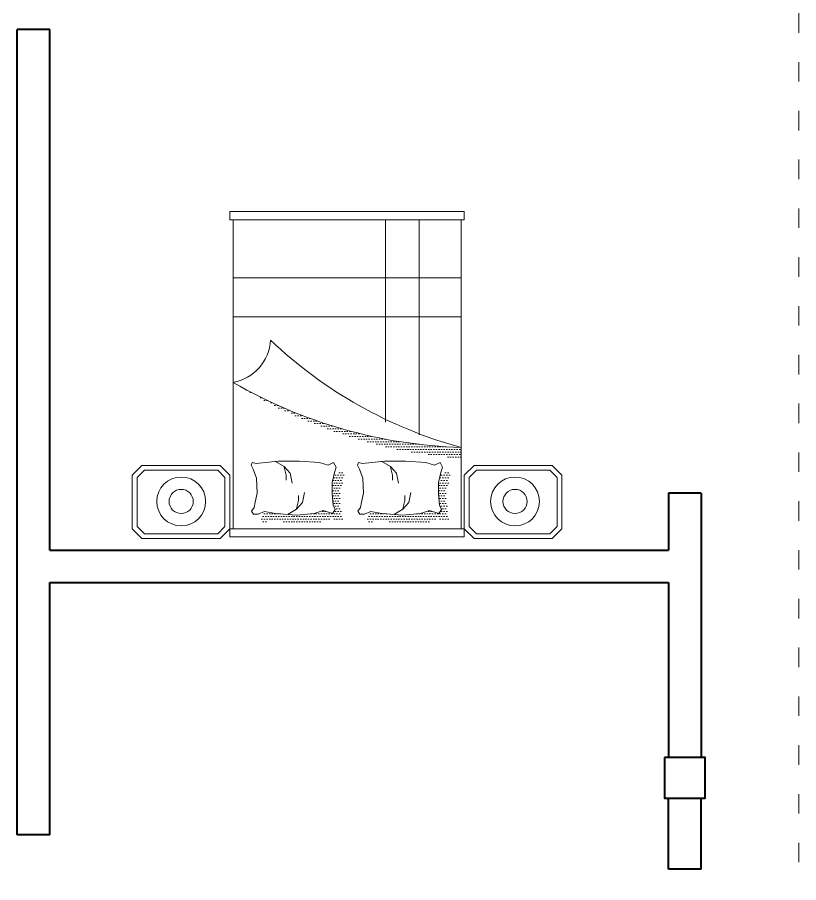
# Model space of a CAD drawing. Header units: millimetres. Extents: x 1962 to 2139, y 841 to 906.
# Drawn here: x 2054.33 to 2059.13, y 844.45 to 849.77 of the extents above; entities that cross this region are included whole.
import ezdxf

# ---------------------------------------------------------------- set-up
doc = ezdxf.new("R2010")
doc.units = ezdxf.units.MM
doc.linetypes.add('ACAD_ISO03W100', pattern=[30, 12, -18])
doc.layers.add('01_Gruesa', color=7, linetype='Continuous', lineweight=40)
doc.layers.add('03_Fina', color=7, linetype='Continuous', lineweight=9)
pattern_1 = [(180, (2294.632039, 742.084655), (-0.0079375, 0.015875), [0, -0.015875])]

msp = doc.modelspace()

# ---------------------------------------------------------------- hatches: boundary and pattern name
at = {"layer": '03_Fina', "lineweight": 9, "true_color": 0x939598}
h = msp.add_hatch(dxfattribs=at)
h.set_pattern_fill('DOTS', color=252, scale=0.01, angle=360, style=0)
h.set_pattern_definition(pattern_1)
edge = h.paths.add_edge_path()
edge.add_line((2057.0551, 847.0572), (2057.0551, 847.1258))
edge.add_ellipse((2057.1474, 850.0987), major_axis=(2.1032, -2.1032), ratio=1, start_angle=284.8866, end_angle=313.2226, ccw=False)
edge.add_ellipse((2057.2965, 850.1043), major_axis=(2.1613, -2.1613), ratio=1, start_angle=-77.4802, end_angle=-49.5301)
h = msp.add_hatch(dxfattribs=at)
h.set_pattern_fill('DOTS', color=252, scale=0.01, angle=360, style=0)
h.set_pattern_definition(pattern_1)
h.paths.add_polyline_path([(2056.4713, 846.6843), (2056.4836, 846.6659), (2056.5113, 846.6659), (2056.5513, 846.6813), (2056.619, 846.669), (2056.7482, 846.6598), (2056.8558, 846.669), (2056.9112, 846.6874), (2056.9697, 846.669), (2056.985, 846.6936), (2056.9727, 846.7212), (2056.9666, 846.7919), (2056.9666, 846.8595), (2056.982, 846.921), (2056.9912, 846.9548), (2056.9758, 846.9825), (2056.942, 846.9671), (2056.9318, 846.9701), (2056.9166, 846.9094), (2056.9166, 846.8418), (2056.9228, 846.7711), (2056.9351, 846.7434), (2056.9197, 846.7189), (2056.8613, 846.7373), (2056.8059, 846.7189), (2056.6982, 846.7096), (2056.569, 846.7189), (2056.5014, 846.7311), (2056.4905, 846.727), (2056.4867, 846.7059)])
h.paths.add_polyline_path([(2055.818, 846.6843), (2055.8303, 846.6659), (2055.858, 846.6659), (2055.898, 846.6813), (2055.9657, 846.669), (2056.0949, 846.6598), (2056.2025, 846.669), (2056.2579, 846.6874), (2056.3164, 846.669), (2056.3317, 846.6936), (2056.3194, 846.7212), (2056.3133, 846.7919), (2056.3133, 846.8595), (2056.3287, 846.921), (2056.3379, 846.9548), (2056.3225, 846.9825), (2056.2887, 846.9671), (2056.2785, 846.9701), (2056.2633, 846.9094), (2056.2633, 846.8418), (2056.2695, 846.7711), (2056.2818, 846.7434), (2056.2664, 846.7189), (2056.208, 846.7373), (2056.1526, 846.7189), (2056.0449, 846.7096), (2055.9157, 846.7189), (2055.8481, 846.7311), (2055.8372, 846.727), (2055.8334, 846.7059)])

# ---------------------------------------------------------------- linework, layer by layer
at = {"layer": '01_Gruesa', "color": 5}
for p, q in [((2054.3293, 844.7453), (2054.3293, 849.6953)), ((2054.5293, 849.6953), (2054.3293, 849.6953)), ((2054.5293, 846.4953), (2054.5293, 849.6953)), ((2058.3293, 846.8453), (2058.3293, 846.4953)), ((2058.5293, 846.8453), (2058.3293, 846.8453)), ((2058.5293, 846.8453), (2058.5293, 845.2203)), ((2054.5293, 846.4953), (2058.3293, 846.4953)), ((2054.5293, 844.7453), (2054.5293, 846.2953)), ((2054.5293, 846.2953), (2058.3293, 846.2953)), ((2058.3293, 846.2953), (2058.3293, 845.2203)), ((2058.3293, 844.5328), (2058.3293, 844.9703)), ((2058.5293, 844.5328), (2058.5293, 844.9703)), ((2054.5293, 844.7453), (2054.3293, 844.7453)), ((2058.5293, 844.5328), (2058.3293, 844.5328))]:
    msp.add_line(p, q, dxfattribs=at)
at = {"layer": '01_Gruesa', "color": 244, "true_color": 0x991b1e}
msp.add_lwpolyline([(2058.3043, 845.2203), (2058.3043, 844.9703), (2058.5543, 844.9703), (2058.5543, 845.2203)], close=True, dxfattribs=at)
at = {"layer": '03_Fina', "linetype": 'ACAD_ISO03W100', "ltscale": 0.01}
msp.add_line((2059.1293, 858.7953), (2059.1293, 841.4953), dxfattribs=at)
at = {"layer": '03_Fina', "color": 252, "lineweight": 9, "true_color": 0x939598}
for p, q in [((2055.6351, 848.5758), (2057.0751, 848.5758)), ((2055.6351, 848.5258), (2055.6351, 848.5758)), ((2057.0751, 848.5758), (2057.0751, 848.5258)), ((2055.6351, 848.5258), (2057.0751, 848.5258)), ((2055.6551, 846.6258), (2055.6551, 848.5258)), ((2056.592, 848.5258), (2056.592, 847.2823)), ((2056.7971, 848.5258), (2056.7971, 847.203)), ((2057.0551, 848.5258), (2057.0551, 846.6258)), ((2055.6551, 848.1682), (2057.0551, 848.1682)), ((2055.6551, 847.9298), (2057.0551, 847.9298)), ((2055.6351, 846.6258), (2057.0751, 846.6258)), ((2055.6351, 846.5758), (2055.6351, 846.6258)), ((2057.0751, 846.6258), (2057.0751, 846.5758)), ((2055.6351, 846.5758), (2057.0751, 846.5758))]:
    msp.add_line(p, q, dxfattribs=at)
for points in [[(2056.208, 846.7373), (2056.2664, 846.7189), (2056.2818, 846.7434), (2056.2695, 846.7711), (2056.2633, 846.8418), (2056.2633, 846.9094), (2056.2787, 846.9709), (2056.288, 847.0047), (2056.2726, 847.0324), (2056.2387, 847.017), (2056.1864, 847.0324), (2056.0603, 847.0416), (2055.9311, 847.0416), (2055.7958, 847.0262), (2055.7712, 847.0324), (2055.765, 847.017), (2055.7773, 846.9924), (2055.7988, 846.9371), (2055.8019, 846.8449), (2055.7896, 846.7895), (2055.7835, 846.7557), (2055.7681, 846.7342), (2055.7804, 846.7158), (2055.8081, 846.7158), (2055.8481, 846.7311), (2055.9157, 846.7189), (2056.0449, 846.7096), (2056.1526, 846.7189), (2056.208, 846.7373)], [(2055.9157, 847.0385), (2055.968, 847.0078), (2056.0049, 846.9678), (2056.0173, 846.9063)], [(2056.8613, 846.7373), (2056.9197, 846.7189), (2056.9351, 846.7434), (2056.9228, 846.7711), (2056.9166, 846.8418), (2056.9166, 846.9094), (2056.932, 846.9709), (2056.9413, 847.0047), (2056.9259, 847.0324), (2056.892, 847.017), (2056.8397, 847.0324), (2056.7136, 847.0416), (2056.5844, 847.0416), (2056.4491, 847.0262), (2056.4245, 847.0324), (2056.4183, 847.017), (2056.4306, 846.9924), (2056.4521, 846.9371), (2056.4552, 846.8449), (2056.4429, 846.7895), (2056.4368, 846.7557), (2056.4214, 846.7342), (2056.4337, 846.7158), (2056.4614, 846.7158), (2056.5014, 846.7311), (2056.569, 846.7189), (2056.6982, 846.7096), (2056.8059, 846.7189), (2056.8613, 846.7373)], [(2056.569, 847.0385), (2056.6213, 847.0078), (2056.6582, 846.9678), (2056.6705, 846.9063)], [(2055.968, 847.0047), (2055.9803, 846.9555), (2055.9803, 846.9248)], [(2056.6213, 847.0047), (2056.6336, 846.9555), (2056.6336, 846.9248)], [(2055.9926, 846.7158), (2056.0449, 846.7465), (2056.0819, 846.7865), (2056.0942, 846.8479)], [(2056.0449, 846.7496), (2056.0572, 846.7988), (2056.0572, 846.8295)], [(2056.6459, 846.7158), (2056.6982, 846.7465), (2056.7351, 846.7865), (2056.7475, 846.8479)], [(2056.6982, 846.7496), (2056.7105, 846.7988), (2056.7105, 846.8295)]]:
    msp.add_lwpolyline(points, dxfattribs=at)
for points in [[(2055.5751, 847.0158), (2055.0951, 847.0158), (2055.0351, 846.9558), (2055.0351, 846.6258), (2055.0951, 846.5658), (2055.5751, 846.5658), (2055.6351, 846.6258), (2055.6351, 846.9558)], [(2055.5601, 846.9858), (2055.1101, 846.9858), (2055.0651, 846.9408), (2055.0651, 846.6408), (2055.1101, 846.5958), (2055.5601, 846.5958), (2055.6051, 846.6408), (2055.6051, 846.9408)], [(2057.6151, 847.0158), (2057.1351, 847.0158), (2057.0751, 846.9558), (2057.0751, 846.6258), (2057.1351, 846.5658), (2057.6151, 846.5658), (2057.6751, 846.6258), (2057.6751, 846.9558)], [(2057.6001, 846.9858), (2057.1501, 846.9858), (2057.1051, 846.9408), (2057.1051, 846.6408), (2057.1501, 846.5958), (2057.6001, 846.5958), (2057.6451, 846.6408), (2057.6451, 846.9408)]]:
    msp.add_lwpolyline(points, close=True, dxfattribs=at)
for centre, radius in [((2055.3359, 846.7938), 0.15), ((2057.3871, 846.7938), 0.15), ((2055.3359, 846.7938), 0.0743), ((2057.3871, 846.7938), 0.0743)]:
    msp.add_circle(centre, radius, dxfattribs=at)
for centre, radius, start, end in [((2055.6047, 847.8016), 0.2804, 280.3543, 356.7862), ((2057.7796, 849.7783), 2.7497, 226.4367, 254.7234), ((2057.1474, 850.0987), 2.9743, 239.8866, 268.2226)]:
    msp.add_arc(centre, radius, start, end, dxfattribs=at)

doc.saveas('drawing.dxf')
